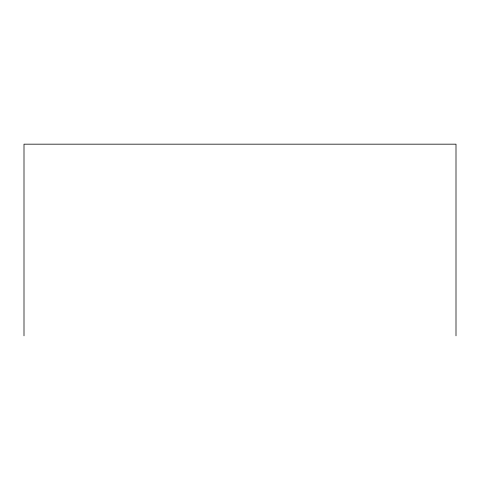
<?xml version="1.0" encoding="UTF-8"?>
<svg xmlns="http://www.w3.org/2000/svg" width="480" height="480" viewBox="0 0 480 480"><rect width="100%" height="100%" fill="white"/><g stroke="black" fill="none" stroke-linecap="round" stroke-linejoin="round"><path stroke-width="0.72" d="M456 335.826L456 144.174L24 144.174L24 335.826"/></g></svg>
